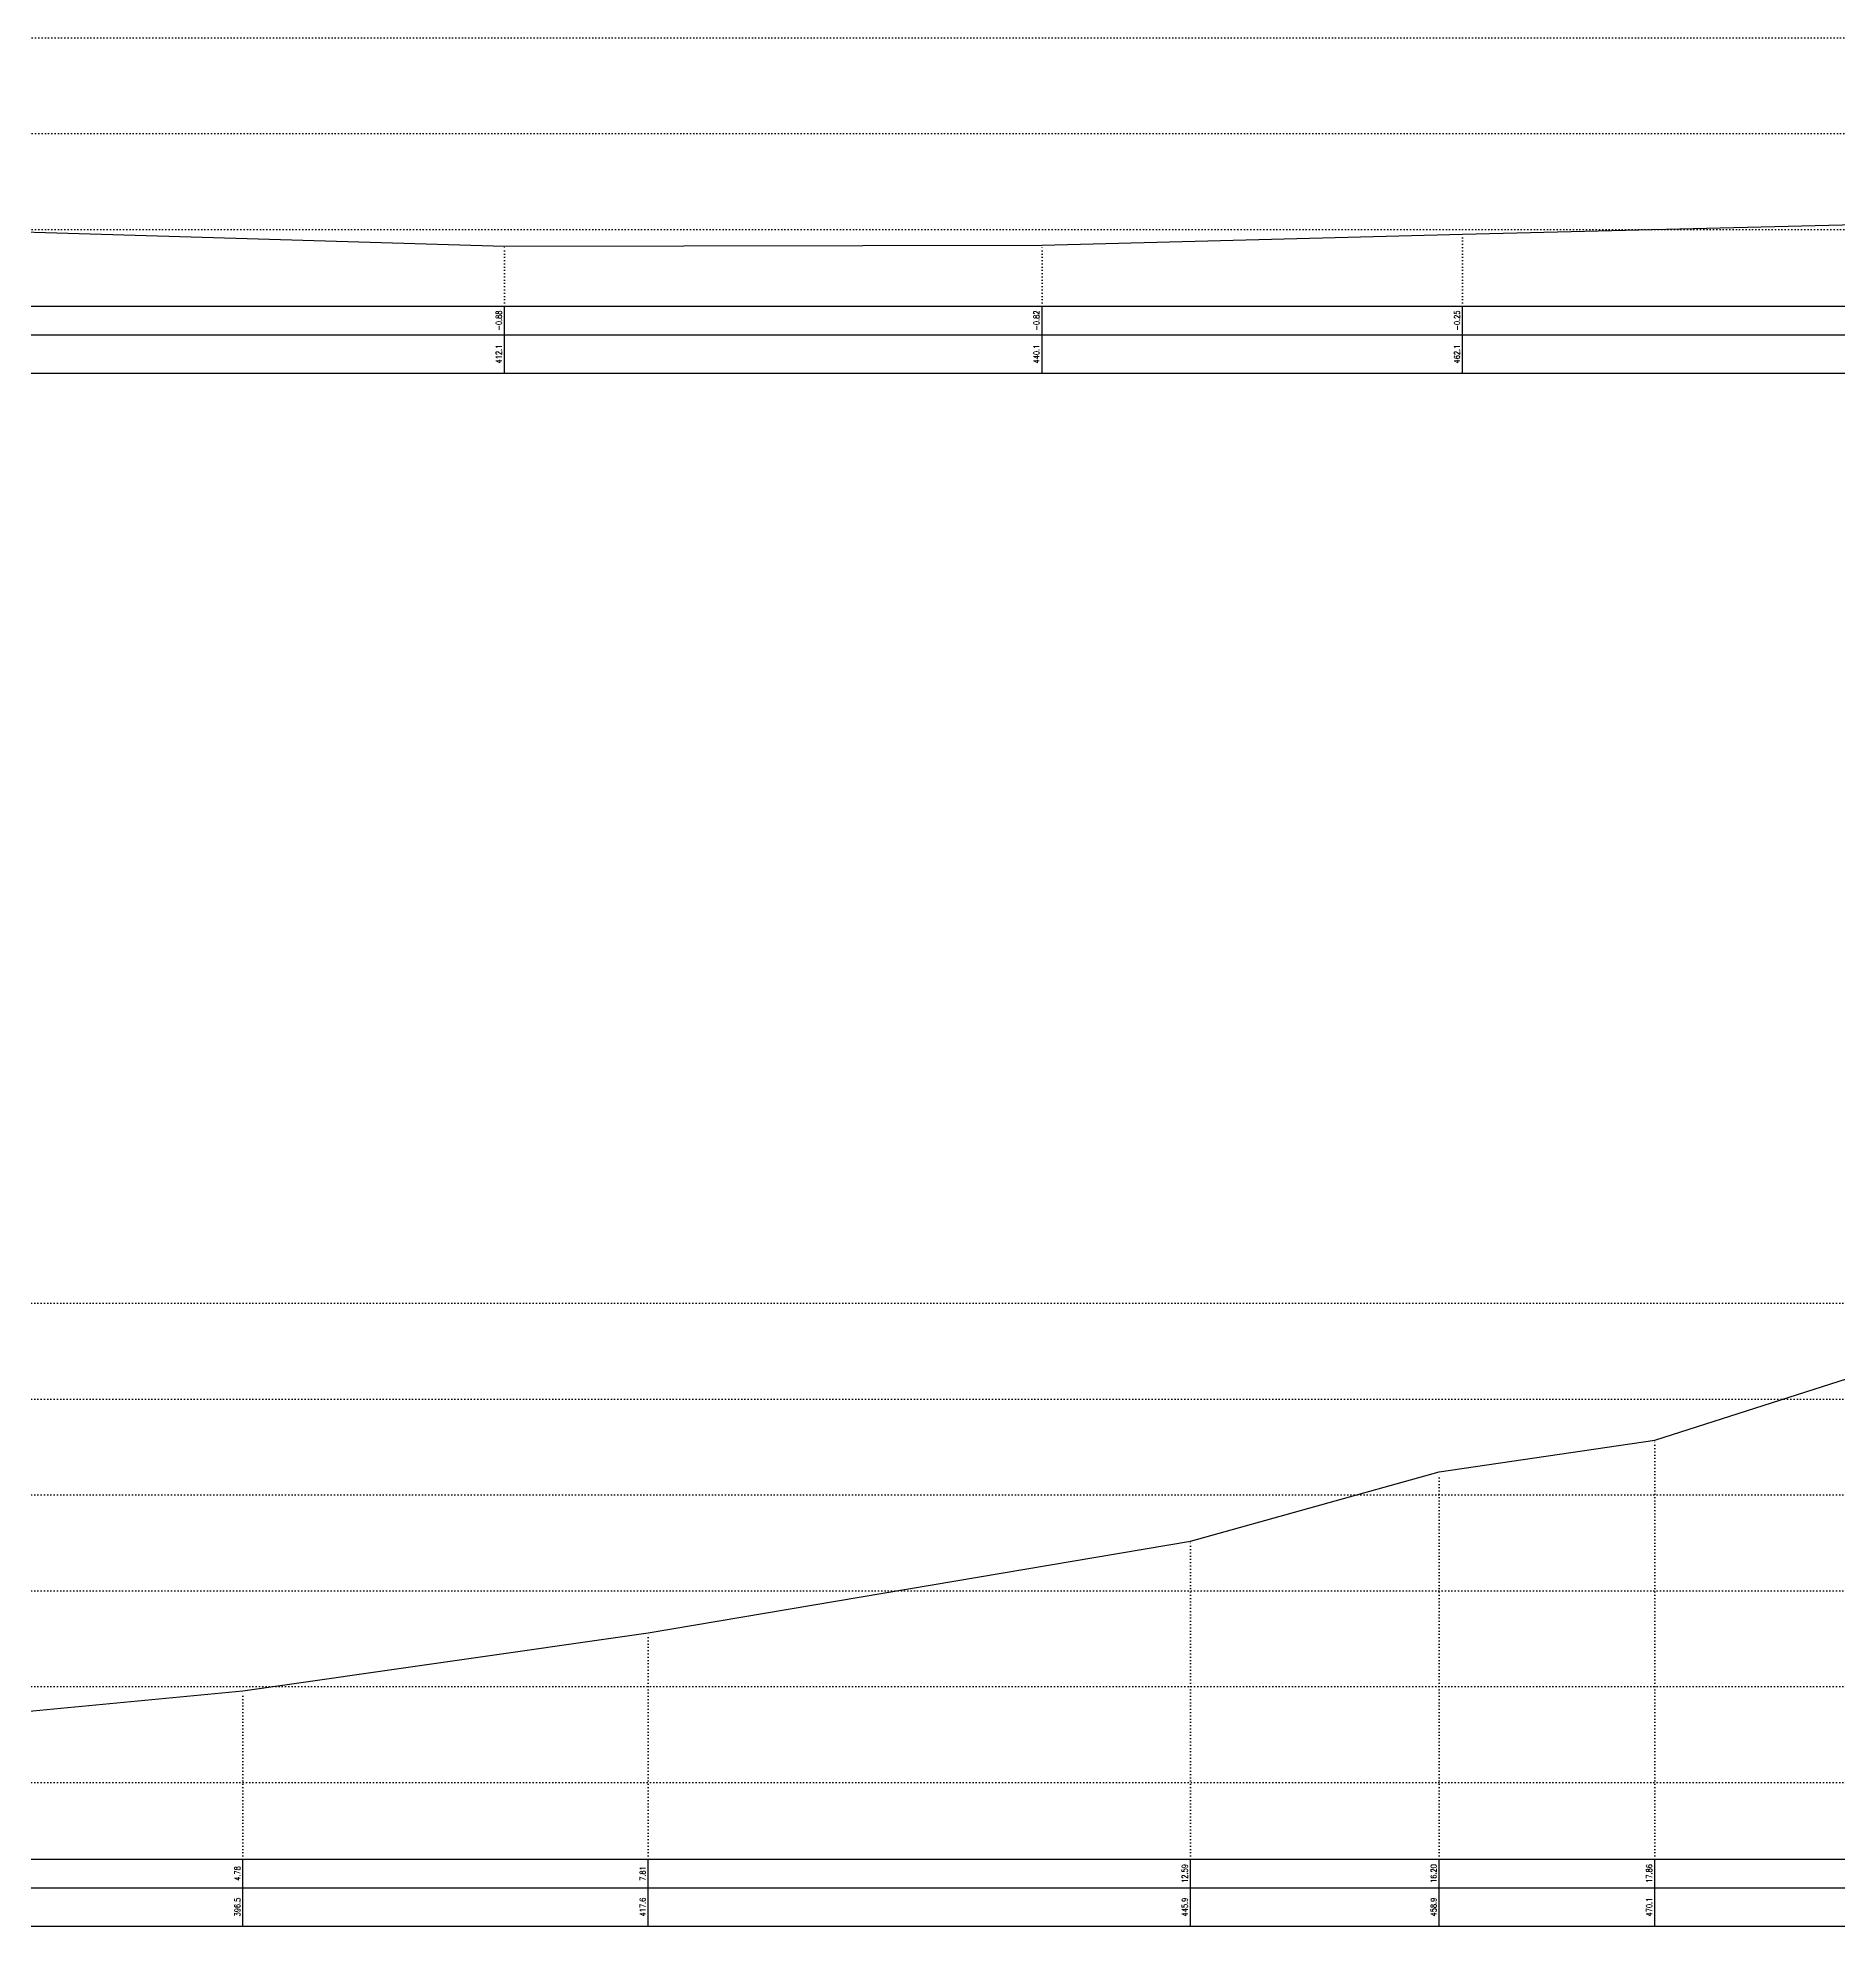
# Model space of a CAD drawing. Extents: x 391414 to 399140, y 3188456 to 3193760.
# Drawn here: x 395337 to 396277, y 3188456 to 3189441 of the extents above; entities that cross this region are included whole.
import ezdxf
from ezdxf.enums import TextEntityAlignment as Align

# ---------------------------------------------------------------- set-up
doc = ezdxf.new("R2010")
doc.units = 0
doc.linetypes.add('X4', pattern=[1.6, 0, -1.6])
for name, color, linetype in [('DMX', 1, 'CONTINUOUS'), ('zdm1', 2, 'CONTINUOUS'), ('ZDMT5', 3, 'CONTINUOUS')]:
    doc.layers.add(name, color=color, linetype=linetype)
doc.styles.add('HZ', font='rs.shx', dxfattribs={"width": 0.8, "bigfont": 'hztxt.shx'})

msp = doc.modelspace()

# ---------------------------------------------------------------- linework, layer by layer
at = {"layer": 'DMX', "linetype": 'Continuous', "flags": 128}
for points in [[(395300.38, 3189341.12), (395580.91, 3189332.72), (395861.44, 3189333.29), (396080.86, 3189338.99), (396300.29, 3189344.47), (396659.98, 3189351.36), (396861.34, 3189358.78), (397080.77, 3189389.01), (397239.09, 3189394.44)], [(395301.83, 3188565.59), (395444.53, 3188579.1), (395656.01, 3188609.42), (395938.84, 3188657.21), (396068.66, 3188693.35), (396181.15, 3188709.95), (396312.22, 3188751.75), (396365.77, 3188765.35), (396438.07, 3188764.35), (396499.58, 3188743.85), (396570.85, 3188738.25), (396681.54, 3188706.95), (396905.79, 3188704.65)]]:
    msp.add_lwpolyline(points, dxfattribs=at)
at = {"layer": 'zdm1', "linetype": 'X4'}
for p, q in [((391445.02, 3189441.49), (399139.6, 3189441.49)), ((391445.02, 3189391.49), (399139.6, 3189391.49)), ((391445.02, 3189341.49), (399139.6, 3189341.49)), ((391464.95, 3188781.35), (396920.79, 3188781.35)), ((391464.95, 3188731.35), (396920.79, 3188731.35)), ((391464.95, 3188681.35), (396920.79, 3188681.35)), ((391464.95, 3188631.35), (396920.79, 3188631.35)), ((391464.95, 3188581.35), (396920.79, 3188581.35)), ((391464.95, 3188531.35), (396920.79, 3188531.35))]:
    msp.add_line(p, q, dxfattribs=at)
at = {"layer": 'zdm1', "linetype": 'Continuous'}
for p, q in [((391460.02, 3189301.49), (399129.6, 3189301.49)), ((391415.02, 3189286.49), (399129.6, 3189286.49)), ((391415.02, 3189266.49), (399129.6, 3189266.49)), ((391479.95, 3188491.35), (396910.79, 3188491.35)), ((391434.95, 3188476.35), (396910.79, 3188476.35)), ((391434.95, 3188456.35), (396910.79, 3188456.35))]:
    msp.add_line(p, q, dxfattribs=at)
at = {"layer": 'ZDMT5', "linetype": 'X4'}
for p, q in [((395580.91, 3189301.49), (395580.91, 3189332.72)), ((395861.44, 3189301.49), (395861.44, 3189333.29)), ((396080.86, 3189301.49), (396080.86, 3189338.99)), ((396181.15, 3188491.35), (396181.15, 3188709.95)), ((396068.66, 3188491.35), (396068.66, 3188693.35)), ((395938.84, 3188491.35), (395938.84, 3188657.21)), ((395656.01, 3188491.35), (395656.01, 3188609.42)), ((395444.53, 3188491.35), (395444.53, 3188579.1))]:
    msp.add_line(p, q, dxfattribs=at)
at = {"layer": 'ZDMT5', "linetype": 'Continuous'}
for p, q in [((395580.91, 3189266.49), (395580.91, 3189301.49)), ((395861.44, 3189266.49), (395861.44, 3189301.49)), ((396080.86, 3189266.49), (396080.86, 3189301.49)), ((395444.53, 3188456.35), (395444.53, 3188491.35)), ((395656.01, 3188456.35), (395656.01, 3188491.35)), ((395938.84, 3188456.35), (395938.84, 3188491.35)), ((396068.66, 3188456.35), (396068.66, 3188491.35)), ((396181.15, 3188456.35), (396181.15, 3188491.35))]:
    msp.add_line(p, q, dxfattribs=at)

# ---------------------------------------------------------------- texts
at = {"layer": 'ZDMT5', "linetype": 'Continuous', "style": 'HZ', "width": 0.8}
for s, p in [('-0.88', (395580.41, 3189293.99)), ('-0.82', (395860.94, 3189293.99)), ('-0.25', (396080.36, 3189293.99)), ('412.1', (395580.41, 3189276.49)), ('440.1', (395860.94, 3189276.49)), ('462.1', (396080.36, 3189276.49)), ('4.78', (395444.03, 3188483.85)), ('7.81', (395655.51, 3188483.85)), ('12.59', (395938.34, 3188483.85)), ('16.20', (396068.16, 3188483.85)), ('17.86', (396180.65, 3188483.85)), ('396.5', (395444.03, 3188466.35)), ('417.6', (395655.51, 3188466.35)), ('445.9', (395938.34, 3188466.35)), ('458.9', (396068.16, 3188466.35)), ('470.1', (396180.65, 3188466.35))]:
    msp.add_text(s, height=3, rotation=90, dxfattribs=at).set_placement(p, align=Align.BOTTOM_CENTER)

doc.saveas('drawing.dxf')
